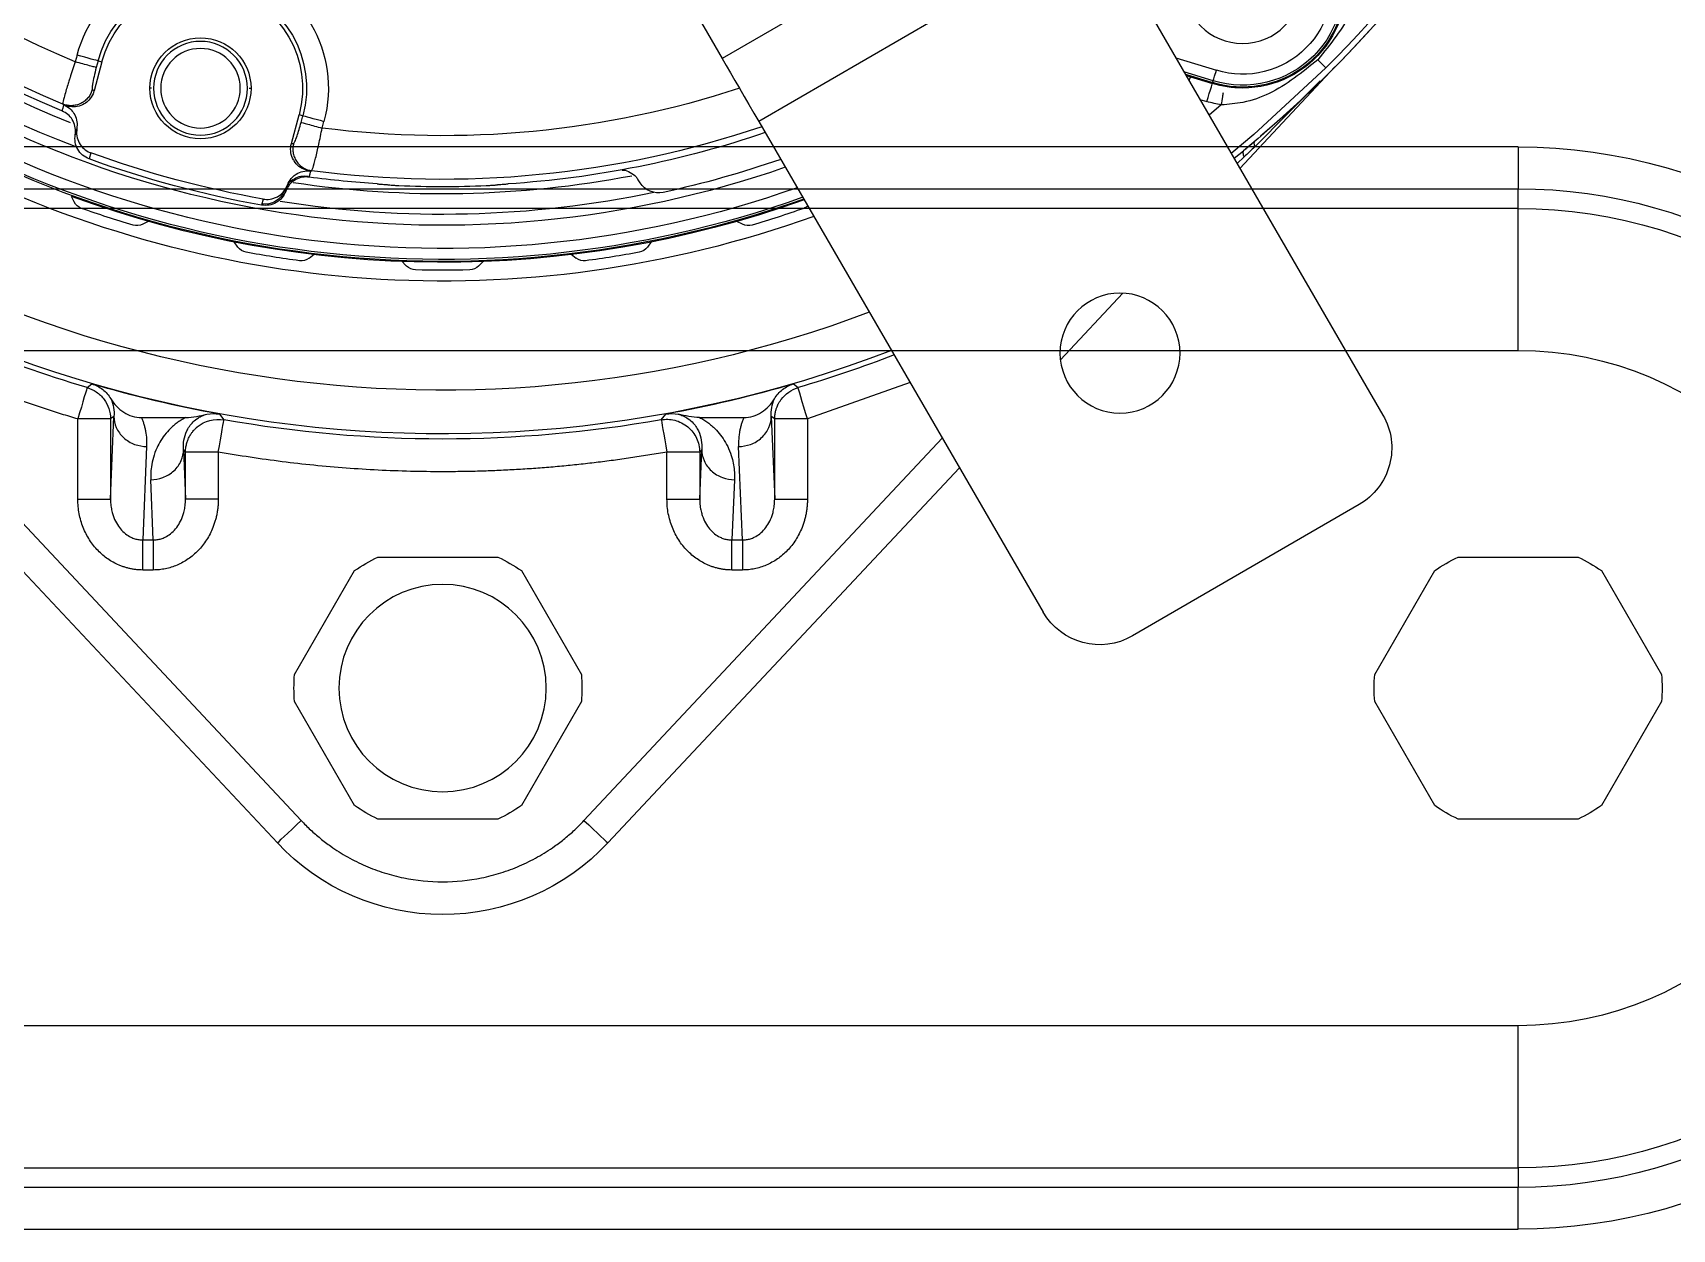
# Model space of a CAD drawing. Header units: millimetres. Extents: x 4754612 to 5801174, y 2368242 to 2777223.
# Drawn here: x 5508339.7 to 5508414.8, y 2425243.1 to 2425297.9 of the extents above; entities that cross this region are included whole.
import ezdxf

# ---------------------------------------------------------------- set-up
doc = ezdxf.new("R2010")
doc.units = ezdxf.units.MM
doc.header["$LTSCALE"] = 1000
for name, color, linetype in [('253', 253, 'Continuous'), ('DOOR', 4, 'Continuous'), ('HAT', 252, 'Continuous')]:
    doc.layers.add(name, color=color, linetype=linetype)

# ---------------------------------------------------------------- blocks, each defined once
blk = doc.blocks.new('방화셔터 기본')
at = {"layer": '253', "linetype": 'Continuous', "lineweight": 25}
for p, q in [((5542356.499, 8102065.874), (5542340.774, 8102038.749)), ((5542325.202, 8102047.777), (5542340.774, 8102038.749)), ((5542323.529, 8102044.89), (5542310.495, 8102022.409)), ((5542323.529, 8102044.89), (5542339.101, 8102035.863)), ((5542317.049, 8102033.714), (5542312.694, 8102038.361)), ((5542319.984, 8102038.776), (5542318.127, 8102038.208)), ((5542369.382, 8102038.643), (5542369.206, 8102038.596)), ((5542369.206, 8102038.596), (5542369.56, 8102037.273)), ((5542369.382, 8102038.643), (5542369.464, 8102038.337)), ((5542370.344, 8102038.901), (5542370.426, 8102038.594)), ((5542313.377, 8102037.731), (5542316.368, 8102034.707)), ((5542318.273, 8102037.73), (5542319.615, 8102038.141)), ((5542318.299, 8102037.643), (5542318.273, 8102037.73)), ((5542319.548, 8102038.025), (5542318.299, 8102037.643)), ((5542318.299, 8102037.643), (5542318.312, 8102037.603)), ((5542319.518, 8102037.972), (5542318.312, 8102037.603)), ((5542394.004, 8102037.848), (5542361.163, 8102002.802)), ((5542318.884, 8102036.878), (5542318.563, 8102036.78)), ((5542362.449, 8102037.385), (5542362.37, 8102037.385)), ((5542366.924, 8102037.385), (5542367.002, 8102037.385)), ((5542317.902, 8102036.621), (5542318.463, 8102036.153)), ((5542359.991, 8102036.127), (5542360.167, 8102036.174)), ((5542360.073, 8102035.82), (5542359.991, 8102036.127)), ((5542360.521, 8102034.851), (5542360.167, 8102036.174)), ((5542370.989, 8102036.663), (5542370.907, 8102036.61)), ((5542339.101, 8102035.863), (5542326.068, 8102013.381)), ((5542359.11, 8102035.562), (5542359.028, 8102035.869)), ((5542370.429, 8102035.255), (5542370.414, 8102035.345)), ((5542317.317, 8102034.176), (5542316.886, 8102034.523)), ((5542316.86, 8102034.241), (5542317.182, 8102033.944)), ((5542369.71, 8102034.425), (5542369.785, 8102034.145)), ((5542344.533, 8102033.048), (5542344.627, 8102033.193)), ((5542351.089, 8102032.965), (5542351.089, 8102032.947)), ((5542356.089, 8102032.965), (5542356.09, 8102032.947)), ((5542359.686, 8102033.603), (5542359.589, 8102033.608)), ((5542360.778, 8102032.669), (5542360.703, 8102032.949)), ((5542360.746, 8102032.754), (5542360.778, 8102032.669)), ((5542361.816, 8102032.309), (5542361.891, 8102032.03)), ((5542370.474, 8102032.176), (5542370.605, 8102032.433)), ((5542339.844, 8102031.156), (5542340.102, 8102031.287)), ((5542367.077, 8102031.287), (5542367.334, 8102031.156)), ((5542344.037, 8102030.342), (5542344.207, 8102030.109)), ((5542362.972, 8102030.109), (5542363.142, 8102030.342)), ((5542347.467, 8102029.592), (5542347.7, 8102029.762)), ((5542351.735, 8102029.444), (5542351.939, 8102029.24)), ((5542355.24, 8102029.24), (5542355.488, 8102029.488)), ((5542359.478, 8102029.762), (5542359.712, 8102029.592)), ((5542325.277, 8102024.934), (5542322.408, 8102027.995)), ((5542360.068, 8102003.828), (5542381.757, 8102026.972)), ((5542332.164, 8102023.897), (5542336.871, 8102022.232)), ((5542337.511, 8102023.835), (5542337.296, 8102023.67)), ((5542369.883, 8102023.67), (5542369.668, 8102023.835)), ((5542343.569, 8102022.192), (5542343.357, 8102022.453)), ((5542363.822, 8102022.453), (5542363.61, 8102022.192)), ((5542336.871, 8102022.232), (5542338.371, 8102022.232)), ((5542336.871, 8102022.232), (5542336.871, 8102018.551)), ((5542338.371, 8102022.232), (5542338.525, 8102022.347)), ((5542338.525, 8102022.347), (5542338.371, 8102018.551)), ((5542338.371, 8102018.551), (5542338.371, 8102022.232)), ((5542341.819, 8102022.299), (5542339.788, 8102022.299)), ((5542367.391, 8102022.299), (5542365.36, 8102022.299)), ((5542368.653, 8102022.347), (5542368.808, 8102022.232)), ((5542368.808, 8102018.551), (5542368.653, 8102022.347)), ((5542368.808, 8102022.232), (5542368.808, 8102018.551)), ((5542370.308, 8102018.551), (5542370.308, 8102022.232)), ((5542330.689, 8102021.352), (5542347.111, 8102003.828)), ((5542339.851, 8102016.689), (5542340.025, 8102020.968)), ((5542367.154, 8102020.968), (5542367.328, 8102016.689)), ((5542341.715, 8102020.826), (5542341.808, 8102020.716)), ((5542341.808, 8102018.551), (5542341.715, 8102020.826)), ((5542341.808, 8102020.716), (5542341.808, 8102018.551)), ((5542341.808, 8102020.716), (5542343.308, 8102020.716)), ((5542343.308, 8102018.551), (5542343.308, 8102020.716)), ((5542363.871, 8102020.716), (5542365.371, 8102020.716)), ((5542363.871, 8102020.716), (5542363.871, 8102018.551)), ((5542365.371, 8102020.716), (5542365.463, 8102020.826)), ((5542365.463, 8102020.826), (5542365.371, 8102018.551)), ((5542365.371, 8102018.551), (5542365.371, 8102020.716)), ((5542346.016, 8102002.802), (5542329.903, 8102019.997)), ((5542340.216, 8102019.448), (5542340.328, 8102016.689)), ((5542366.851, 8102016.689), (5542366.963, 8102019.448)), ((5542311.586, 8102018.309), (5542321.968, 8102012.291)), ((5542340.328, 8102016.689), (5542339.851, 8102016.689)), ((5542367.328, 8102016.689), (5542366.851, 8102016.689)), ((5542339.851, 8102015.31), (5542340.328, 8102015.31)), ((5542366.851, 8102015.31), (5542367.328, 8102015.31))]:
    blk.add_line(p, q, dxfattribs=at)
at = {"layer": '253', "linetype": 'Continuous'}
for p, q in [((5542304.302, 8102034.697), (5542304.302, 8102032.782)), ((5542304.302, 8102034.697), (5542403.302, 8102034.697)), ((5542304.302, 8102031.883), (5542304.302, 8102032.782)), ((5542403.302, 8102032.782), (5542304.302, 8102032.782)), ((5542304.302, 8102025.372), (5542304.302, 8102031.883)), ((5542304.302, 8102031.883), (5542403.302, 8102031.883)), ((5542403.302, 8102025.372), (5542304.302, 8102025.372)), ((5542307.051, 8102015.899), (5542301.552, 8102015.899)), ((5542356.551, 8102015.899), (5542351.052, 8102015.899)), ((5542300.48, 8102015.28), (5542297.731, 8102010.518)), ((5542310.873, 8102010.518), (5542308.123, 8102015.28)), ((5542349.98, 8102015.28), (5542347.231, 8102010.518)), ((5542360.373, 8102010.518), (5542357.623, 8102015.28)), ((5542297.731, 8102009.28), (5542300.48, 8102004.518)), ((5542308.123, 8102004.518), (5542310.873, 8102009.28)), ((5542347.231, 8102009.28), (5542349.98, 8102004.518)), ((5542357.623, 8102004.518), (5542360.373, 8102009.28)), ((5542301.552, 8102003.899), (5542307.051, 8102003.899)), ((5542351.052, 8102003.899), (5542356.551, 8102003.899)), ((5542304.302, 8101987.915), (5542304.302, 8101994.426)), ((5542304.302, 8101994.426), (5542403.302, 8101994.426)), ((5542403.302, 8101987.915), (5542304.302, 8101987.915)), ((5542304.302, 8101987.915), (5542304.302, 8101987.016)), ((5542304.302, 8101987.016), (5542403.302, 8101987.016)), ((5542304.302, 8101985.101), (5542304.302, 8101987.016)), ((5542403.302, 8101985.101), (5542304.302, 8101985.101))]:
    blk.add_line(p, q, dxfattribs=at)
at = {"layer": '253', "linetype": 'Continuous', "lineweight": 25, "flags": 128}
for points in [[(5542313.108, 8102038.317), (5542313.114, 8102038.323), (5542313.132, 8102038.342), (5542313.163, 8102038.372), (5542313.205, 8102038.415), (5542313.259, 8102038.469), (5542313.324, 8102038.534), (5542313.4, 8102038.609), (5542313.485, 8102038.694)], [(5542313.108, 8102038.317), (5542316.409, 8102035.266), (5542317.447, 8102034.4)], [(5542318.273, 8102037.73), (5542318.27, 8102037.74), (5542318.261, 8102037.768), (5542318.247, 8102037.813), (5542318.229, 8102037.872), (5542318.207, 8102037.945), (5542318.182, 8102038.027), (5542318.155, 8102038.116), (5542318.127, 8102038.208)], [(5542340.774, 8102038.749), (5542340.59, 8102038.432), (5542340.396, 8102038.097), (5542340.194, 8102037.748), (5542339.984, 8102037.386), (5542339.769, 8102037.014), (5542339.548, 8102036.635), (5542339.325, 8102036.25), (5542339.101, 8102035.863)], [(5542369.382, 8102038.643), (5542369.414, 8102038.652), (5542369.478, 8102038.669), (5542369.572, 8102038.694), (5542369.692, 8102038.726), (5542369.834, 8102038.764), (5542369.994, 8102038.807), (5542370.166, 8102038.853), (5542370.344, 8102038.901)], [(5542318.563, 8102036.78), (5542318.506, 8102036.967), (5542318.451, 8102037.146), (5542318.401, 8102037.312), (5542318.356, 8102037.457), (5542318.32, 8102037.575), (5542318.312, 8102037.603)], [(5542319.328, 8102037.914), (5542319.336, 8102037.886), (5542319.373, 8102037.767), (5542319.382, 8102037.738)], [(5542369.645, 8102037.329), (5542369.597, 8102037.297), (5542369.56, 8102037.273)], [(5542359.991, 8102036.127), (5542359.958, 8102036.118), (5542359.895, 8102036.101), (5542359.801, 8102036.076), (5542359.681, 8102036.044), (5542359.538, 8102036.006), (5542359.378, 8102035.963), (5542359.206, 8102035.917), (5542359.028, 8102035.869)], [(5542370.959, 8102036.631), (5542370.999, 8102036.481), (5542371.034, 8102036.35)], [(5542370.354, 8102035.535), (5542370.394, 8102035.385), (5542370.429, 8102035.255)], [(5542360.521, 8102034.851), (5542360.465, 8102034.854), (5542360.42, 8102034.857)], [(5542359.706, 8102033.315), (5542359.666, 8102033.465), (5542359.632, 8102033.596)], [(5542336.871, 8102022.232), (5542336.953, 8102022.509), (5542337.032, 8102022.776), (5542337.105, 8102023.023), (5542337.169, 8102023.24), (5542337.222, 8102023.419), (5542337.262, 8102023.553), (5542337.287, 8102023.638), (5542337.296, 8102023.67)], [(5542369.883, 8102023.67), (5542369.892, 8102023.638), (5542369.917, 8102023.553), (5542369.957, 8102023.419), (5542370.01, 8102023.24), (5542370.074, 8102023.023), (5542370.147, 8102022.776), (5542370.226, 8102022.509), (5542370.308, 8102022.232)], [(5542343.569, 8102022.192), (5542343.563, 8102022.16), (5542343.548, 8102022.073), (5542343.524, 8102021.935), (5542343.491, 8102021.751), (5542343.452, 8102021.528), (5542343.407, 8102021.275), (5542343.358, 8102021.001), (5542343.308, 8102020.716)], [(5542363.871, 8102020.716), (5542363.821, 8102021.001), (5542363.772, 8102021.275), (5542363.727, 8102021.528), (5542363.688, 8102021.751), (5542363.655, 8102021.935), (5542363.631, 8102022.073), (5542363.615, 8102022.16), (5542363.61, 8102022.192)], [(5542368.808, 8102022.232), (5542368.841, 8102022.232), (5542368.93, 8102022.232), (5542369.07, 8102022.232), (5542369.256, 8102022.232), (5542369.483, 8102022.232), (5542369.74, 8102022.232), (5542370.018, 8102022.232), (5542370.308, 8102022.232)], [(5542347.111, 8102003.828), (5542346.895, 8102003.626), (5542346.688, 8102003.432), (5542346.498, 8102003.254), (5542346.331, 8102003.098), (5542346.195, 8102002.97), (5542346.095, 8102002.876), (5542346.035, 8102002.82), (5542346.016, 8102002.802)], [(5542361.163, 8102002.802), (5542361.144, 8102002.82), (5542361.084, 8102002.876), (5542360.984, 8102002.97), (5542360.848, 8102003.098), (5542360.681, 8102003.254), (5542360.491, 8102003.432), (5542360.284, 8102003.626), (5542360.068, 8102003.828)]]:
    blk.add_lwpolyline(points, dxfattribs=at)
at = {"layer": '253', "linetype": 'Continuous', "lineweight": 25}
for centre, radius in [((5542316.926, 8102042.136), 2.7), ((5542364.686, 8102037.385), 2.15), ((5542364.686, 8102037.385), 1.825), ((5542322.545, 8102025.249), 2.75), ((5542353.589, 8102009.899), 4.75)]:
    blk.add_circle(centre, radius, dxfattribs=at)
for centre, radius, start, end in [((5542353.589, 8102078.799), 45.588, 292.43749, 7.56251), ((5542353.589, 8102078.799), 45.894, 292.34091, 7.65909), ((5542353.589, 8102078.799), 43.588, 292.72311, 7.27689), ((5542353.589, 8102078.799), 57.512, 175.59453, 230.3425), ((5542353.589, 8102078.799), 57.512, 176.61825, 229.32094), ((5542353.589, 8102078.799), 47.693, 250.77519, 360), ((5542353.589, 8102078.799), 47.193, 290.80248, 360), ((5542353.589, 8102078.799), 46.255, 291.63204, 360), ((5542353.589, 8102078.799), 57.25, 180.35652, 225.00037), ((5542316.926, 8102042.136), 4.74, 163, 270), ((5542316.926, 8102042.136), 4.607, 163, 287), ((5542316.926, 8102042.136), 4.107, 163, 287), ((5542364.686, 8102037.385), 5.858, 15, 195), ((5542316.926, 8102042.136), 4.698, 180, 287), ((5542364.686, 8102037.385), 4.861, 15, 195), ((5542364.686, 8102037.385), 4.679, 15, 195), ((5542353.589, 8102078.799), 48.757, 250.53505, 305.31412), ((5542364.686, 8102037.385), 2.316, 0, 180), ((5542353.589, 8102078.799), 57.25, 248.94259, 314.99963), ((5542353.589, 8102078.799), 49.348, 250.40624, 305.31412), ((5542353.589, 8102078.799), 49.257, 250.42585, 305.31412), ((5542316.926, 8102042.136), 4.74, 270, 287), ((5542316.926, 8102042.136), 5.6, 280.03647, 287), ((5542353.589, 8102078.799), 43.588, 251.81399, 277.27689), ((5542364.686, 8102037.385), 2.316, 180, 0), ((5542353.589, 8102078.799), 55.25, 249.2729, 310.23537), ((5542353.589, 8102078.799), 45.606, 292.31719, 292.38667), ((5542353.589, 8102078.799), 45.894, 251.20719, 266.25199), ((5542353.589, 8102078.799), 45.588, 251.28413, 277.56251), ((5542353.589, 8102078.799), 50.25, 250.21548, 297.72976), ((5542353.589, 8102078.799), 47.282, 250.87097, 257.65137), ((5542353.589, 8102078.799), 47.212, 280.03442, 289.96558), ((5542353.589, 8102078.799), 47.5, 280.06525, 289.93475), ((5542343.692, 8102033.588), 1, 257.65137, 327.28704), ((5542353.589, 8102078.799), 46.255, 259.2029, 278.5141), ((5542353.589, 8102078.799), 45.894, 273.74801, 277.65909), ((5542353.589, 8102078.799), 45.606, 277.61333, 277.68281), ((5542353.589, 8102078.799), 49.39, 250.39723, 290.15195), ((5542353.589, 8102078.799), 47.193, 258.15619, 279.08404), ((5542353.589, 8102078.799), 45.929, 267.50439, 272.49561), ((5542361.716, 8102033.015), 0.935, 199.47673, 280.06523), ((5542337.24, 8102032.448), 0.6, 230.06788, 250.5705), ((5542353.589, 8102078.799), 49.75, 250.5705, 253.4295), ((5542353.589, 8102078.799), 49.75, 286.5705, 289.4295), ((5542369.939, 8102032.448), 0.6, 289.4295, 333), ((5542339.572, 8102031.69), 0.6, 253.4295, 297), ((5542367.607, 8102031.69), 0.6, 243, 286.5705), ((5542344.692, 8102030.461), 0.6, 216, 259.5705), ((5542362.487, 8102030.461), 0.6, 280.4295, 324), ((5542353.589, 8102078.799), 49.75, 259.5705, 262.4295), ((5542347.114, 8102030.078), 0.6, 262.4295, 306), ((5542352.363, 8102029.664), 0.6, 225, 268.5705), ((5542354.816, 8102029.664), 0.6, 271.4295, 315), ((5542360.065, 8102030.078), 0.6, 234, 277.5705), ((5542353.589, 8102078.799), 49.75, 277.5705, 280.4295), ((5542353.589, 8102078.799), 49.75, 268.5705, 271.4295), ((5542353.589, 8102078.799), 57.487, 286.46491, 298.52346), ((5542353.589, 8102078.799), 57.487, 248.90504, 253.53509), ((5542336.87, 8102022.231), 1.5, 36.76686, 73.52078), ((5542353.589, 8102078.799), 57.268, 253.6943, 259.70751), ((5542353.589, 8102078.799), 57.268, 280.29249, 286.3057), ((5542370.308, 8102022.231), 1.5, 143.23161, 179.98608), ((5542313.091, 8102020.904), 3, 149.89788, 239.89788), ((5542353.589, 8102078.799), 57.487, 259.96183, 280.03817), ((5542363.87, 8102020.715), 1.5, 50.01651, 100.01424), ((5542323.472, 8102014.886), 3, 239.89788, 329.89788), ((5542353.589, 8102009.899), 10.379, 223.13968, 270), ((5542353.589, 8102009.899), 10.379, 270, 316.86032)]:
    blk.add_arc(centre, radius, start, end, dxfattribs=at)
at = {"layer": '253', "linetype": 'Continuous'}
for centre, radius, start, end in [((5542304.302, 8102009.899), 24.798, 90, 152.81267), ((5542304.302, 8102009.899), 22.883, 90, 152.81267), ((5542304.302, 8102009.899), 21.984, 90, 157.8066), ((5542304.302, 8102009.899), 15.473, 90, 270), ((5542304.302, 8102009.899), 6.6, 114.61998, 125.38002), ((5542304.302, 8102009.899), 6.6, 54.61998, 65.38002), ((5542353.802, 8102009.899), 6.6, 114.61998, 125.38002), ((5542353.802, 8102009.899), 6.6, 54.61998, 65.38002), ((5542304.302, 8102009.899), 6.6, 174.61998, 185.38002), ((5542304.302, 8102009.899), 6.6, 354.61998, 5.38002), ((5542353.802, 8102009.899), 6.6, 174.61998, 185.38002), ((5542353.802, 8102009.899), 6.6, 354.61998, 5.38002), ((5542304.302, 8102009.899), 6.6, 234.61998, 245.38002), ((5542304.302, 8102009.899), 6.6, 294.61998, 305.38002), ((5542353.802, 8102009.899), 6.6, 234.61998, 245.38002), ((5542353.802, 8102009.899), 6.6, 294.61998, 305.38002), ((5542304.302, 8102009.899), 21.984, 202.1934, 270), ((5542304.302, 8102009.899), 22.883, 207.18733, 270), ((5542304.302, 8102009.899), 24.798, 207.18733, 270)]:
    blk.add_arc(centre, radius, start, end, dxfattribs=at)
at = {"layer": '253', "linetype": 'Continuous', "lineweight": 25}
for points, knots in [([(5542311.412, 8102043.112), (5542311.438, 8102042.78), (5542311.498, 8102042.021), (5542312.054, 8102040.45), (5542312.905, 8102039.405), (5542313.485, 8102038.694)], [0, 0, 0, 0, 0.198136, 0.454052, 1, 1, 1, 1]), ([(5542313.485, 8102038.694), (5542314.193, 8102038.117), (5542315.236, 8102037.267), (5542316.806, 8102036.709), (5542317.568, 8102036.648), (5542317.902, 8102036.621)], [0, 0, 0, 0, 0.5439884, 0.8003224, 1, 1, 1, 1]), ([(5542369.464, 8102038.337), (5542369.487, 8102038.343), (5542369.534, 8102038.355), (5542369.76, 8102038.416), (5542370.068, 8102038.498), (5542370.307, 8102038.562), (5542370.426, 8102038.594)], [0, 0, 0, 0, 0.249994, 0.499992, 0.750002, 1, 1, 1, 1]), ([(5542369.464, 8102038.337), (5542369.5, 8102038.195), (5542369.573, 8102037.91), (5542369.637, 8102037.583), (5542369.662, 8102037.38), (5542369.651, 8102037.346), (5542369.645, 8102037.329)], [0, 0, 0, 0, 0.279195, 0.560798, 0.781783, 1, 1, 1, 1]), ([(5542370.426, 8102038.594), (5542370.509, 8102038.348), (5542370.597, 8102038.086), (5542370.682, 8102037.821), (5542370.717, 8102037.709), (5542370.78, 8102037.506), (5542370.865, 8102037.224), (5542370.934, 8102036.976), (5542370.991, 8102036.74), (5542370.99, 8102036.693), (5542370.989, 8102036.663)], [0, 0, 0, 0, 0.249394, 0.264867, 0.290957, 0.374951, 0.500376, 0.65335, 0.770707, 1, 1, 1, 1]), ([(5542317.902, 8102036.621), (5542317.879, 8102036.753), (5542317.841, 8102036.963), (5542317.812, 8102037.128), (5542317.801, 8102037.189)], [0, 0, 0, 0, 0.6259264, 1, 1, 1, 1]), ([(5542369.56, 8102037.273), (5542369.574, 8102037.228), (5542369.624, 8102037.071), (5542369.771, 8102036.852), (5542370.025, 8102036.649), (5542370.327, 8102036.535), (5542370.642, 8102036.523), (5542370.828, 8102036.584), (5542370.907, 8102036.61)], [0, 0, 0, 0, 0.084756, 0.291105, 0.455321, 0.65398, 0.852615, 1, 1, 1, 1]), ([(5542369.645, 8102037.329), (5542369.666, 8102037.267), (5542369.708, 8102037.139), (5542369.822, 8102036.963), (5542369.975, 8102036.806), (5542370.164, 8102036.685), (5542370.375, 8102036.608), (5542370.592, 8102036.581), (5542370.8, 8102036.597), (5542370.928, 8102036.641), (5542370.989, 8102036.663)], [0, 0, 0, 0, 0.1150713, 0.2382478, 0.3674939, 0.4999993, 0.6325058, 0.7617509, 0.8849295, 1, 1, 1, 1]), ([(5542370.959, 8102036.631), (5542370.934, 8102036.62), (5542370.806, 8102036.563), (5542370.616, 8102036.419), (5542370.43, 8102036.158), (5542370.328, 8102035.856), (5542370.346, 8102035.64), (5542370.354, 8102035.535)], [0, 0, 0, 0, 0.060974, 0.310393, 0.519192, 0.76867, 1, 1, 1, 1]), ([(5542370.414, 8102035.345), (5542370.415, 8102035.448), (5542370.418, 8102035.66), (5542370.549, 8102035.952), (5542370.75, 8102036.205), (5542370.939, 8102036.302), (5542371.034, 8102036.35)], [0, 0, 0, 0, 0.2449678, 0.4994835, 0.7476836, 1, 1, 1, 1]), ([(5542360.073, 8102035.82), (5542360.049, 8102035.814), (5542360.003, 8102035.801), (5542359.777, 8102035.741), (5542359.469, 8102035.658), (5542359.23, 8102035.594), (5542359.11, 8102035.562)], [0, 0, 0, 0, 0.249995, 0.499992, 0.750002, 1, 1, 1, 1]), ([(5542359.589, 8102033.608), (5542359.572, 8102033.638), (5542359.536, 8102033.7), (5542359.415, 8102034.15), (5542359.265, 8102034.798), (5542359.162, 8102035.308), (5542359.11, 8102035.562)], [0, 0, 0, 0, 0.242573, 0.49958, 0.749928, 1, 1, 1, 1]), ([(5542360.42, 8102034.857), (5542360.402, 8102034.876), (5542360.365, 8102034.914), (5542360.267, 8102035.171), (5542360.165, 8102035.487), (5542360.103, 8102035.71), (5542360.073, 8102035.82)], [0, 0, 0, 0, 0.2775383, 0.5583413, 0.7805379, 1, 1, 1, 1]), ([(5542370.354, 8102035.535), (5542370.362, 8102035.423), (5542370.379, 8102035.197), (5542370.26, 8102034.873), (5542370.049, 8102034.606), (5542369.842, 8102034.475), (5542369.724, 8102034.43), (5542369.71, 8102034.425)], [0, 0, 0, 0, 0.2420689, 0.4841357, 0.7261854, 0.9681977, 1, 1, 1, 1]), ([(5542369.785, 8102034.145), (5542369.891, 8102034.197), (5542370.103, 8102034.3), (5542370.327, 8102034.579), (5542370.453, 8102034.91), (5542370.437, 8102035.141), (5542370.429, 8102035.255)], [0, 0, 0, 0, 0.252455, 0.505192, 0.754066, 1, 1, 1, 1]), ([(5542316.886, 8102034.523), (5542316.906, 8102034.503), (5542316.914, 8102034.469), (5542316.905, 8102034.373), (5542316.888, 8102034.312), (5542316.86, 8102034.241)], [0, 0, 0, 0, 0.5, 0.5, 1, 1, 1, 1]), ([(5542360.42, 8102034.857), (5542360.433, 8102034.793), (5542360.46, 8102034.661), (5542360.449, 8102034.451), (5542360.395, 8102034.239), (5542360.292, 8102034.04), (5542360.148, 8102033.868), (5542359.974, 8102033.736), (5542359.785, 8102033.646), (5542359.653, 8102033.62), (5542359.589, 8102033.608)], [0, 0, 0, 0, 0.115072, 0.2382482, 0.3674911, 0.4999962, 0.6325027, 0.761749, 0.8849275, 1, 1, 1, 1]), ([(5542359.686, 8102033.603), (5542359.751, 8102033.615), (5542359.925, 8102033.649), (5542360.185, 8102033.794), (5542360.353, 8102033.979), (5542360.478, 8102034.188), (5542360.56, 8102034.423), (5542360.561, 8102034.682), (5542360.528, 8102034.821), (5542360.521, 8102034.851)], [0, 0, 0, 0, 0.115703, 0.314821, 0.513965, 0.549713, 0.747428, 0.945152, 1, 1, 1, 1]), ([(5542345.367, 8102033.639), (5542345.347, 8102033.64), (5542345.214, 8102033.644), (5542344.98, 8102033.54), (5542344.755, 8102033.373), (5542344.658, 8102033.238), (5542344.627, 8102033.193)], [0, 0, 0, 0, 0.0689692, 0.4441077, 0.8192488, 1, 1, 1, 1]), ([(5542345.367, 8102033.639), (5542345.347, 8102033.64), (5542345.214, 8102033.644), (5542344.98, 8102033.54), (5542344.755, 8102033.373), (5542344.658, 8102033.238), (5542344.627, 8102033.193)], [0, 0, 0, 0, 0.0689692, 0.4441077, 0.8192488, 1, 1, 1, 1]), ([(5542351.089, 8102032.965), (5542351.084, 8102032.966), (5542351.073, 8102032.969), (5542350.987, 8102032.976), (5542350.86, 8102032.985), (5542350.719, 8102032.995), (5542350.626, 8102033.001), (5542350.589, 8102033.004)], [0, 0, 0, 0, 0.214385, 0.428715, 0.643298, 0.85824, 1, 1, 1, 1]), ([(5542351.089, 8102032.947), (5542351.095, 8102032.946), (5542351.104, 8102032.944), (5542351.162, 8102032.939), (5542351.246, 8102032.933), (5542351.39, 8102032.924), (5542351.523, 8102032.917), (5542351.59, 8102032.914)], [0, 0, 0, 0, 0.222259, 0.351091, 0.491405, 0.745695, 1, 1, 1, 1]), ([(5542355.589, 8102032.914), (5542355.654, 8102032.917), (5542355.784, 8102032.923), (5542355.95, 8102032.934), (5542356.043, 8102032.941), (5542356.083, 8102032.945), (5542356.087, 8102032.947), (5542356.089, 8102032.947)], [0, 0, 0, 0, 0.248276, 0.496627, 0.743766, 0.870896, 1, 1, 1, 1]), ([(5542356.589, 8102033.004), (5542356.533, 8102033), (5542356.42, 8102032.992), (5542356.27, 8102032.982), (5542356.157, 8102032.973), (5542356.098, 8102032.968), (5542356.092, 8102032.966), (5542356.089, 8102032.965)], [0, 0, 0, 0, 0.2152869, 0.4305774, 0.6457202, 0.8605503, 1, 1, 1, 1]), ([(5542360.703, 8102032.949), (5542360.691, 8102032.978), (5542360.638, 8102033.11), (5542360.509, 8102033.291), (5542360.274, 8102033.48), (5542359.993, 8102033.597), (5542359.757, 8102033.611), (5542359.639, 8102033.596), (5542359.632, 8102033.596)], [0, 0, 0, 0, 0.06809, 0.317553, 0.484863, 0.734266, 0.98367, 1, 1, 1, 1]), ([(5542359.706, 8102033.315), (5542359.811, 8102033.32), (5542360.021, 8102033.33), (5542360.321, 8102033.215), (5542360.585, 8102033.029), (5542360.693, 8102032.846), (5542360.746, 8102032.754)], [0, 0, 0, 0, 0.247728, 0.496823, 0.750317, 1, 1, 1, 1]), ([(5542360.707, 8102032.932), (5542360.686, 8102032.969), (5542360.608, 8102033.1), (5542360.389, 8102033.251), (5542360.085, 8102033.378), (5542359.867, 8102033.366), (5542359.758, 8102033.361)], [0, 0, 0, 0, 0.115637, 0.412259, 0.704688, 1, 1, 1, 1]), ([(5542360.707, 8102032.932), (5542360.686, 8102032.969), (5542360.608, 8102033.1), (5542360.389, 8102033.251), (5542360.085, 8102033.378), (5542359.867, 8102033.366), (5542359.758, 8102033.361)], [0, 0, 0, 0, 0.115637, 0.412259, 0.704688, 1, 1, 1, 1]), ([(5542361.816, 8102032.309), (5542361.765, 8102032.303), (5542361.603, 8102032.282), (5542361.376, 8102032.318), (5542361.114, 8102032.431), (5542360.885, 8102032.611), (5542360.754, 8102032.817), (5542360.708, 8102032.935), (5542360.703, 8102032.949)], [0, 0, 0, 0, 0.1100985, 0.3518845, 0.4838456, 0.7256888, 0.9675316, 1, 1, 1, 1]), ([(5542360.778, 8102032.669), (5542360.829, 8102032.565), (5542360.931, 8102032.355), (5542361.208, 8102032.132), (5542361.541, 8102032.004), (5542361.775, 8102032.022), (5542361.891, 8102032.03)], [0, 0, 0, 0, 0.248545, 0.499143, 0.750207, 1, 1, 1, 1]), ([(5542370.308, 8102022.232), (5542370.556, 8102022.306), (5542371.051, 8102022.454), (5542371.791, 8102022.689), (5542372.527, 8102022.933), (5542373.26, 8102023.187), (5542373.99, 8102023.451), (5542374.716, 8102023.724), (5542375.438, 8102024.007), (5542376.397, 8102024.396), (5542377.586, 8102024.907), (5542378.995, 8102025.557), (5542380.387, 8102026.242), (5542381.3, 8102026.729), (5542381.757, 8102026.972)], [0, 0, 0, 0, 0.062534, 0.125036, 0.187519, 0.249992, 0.312466, 0.374952, 0.437462, 0.500005, 0.625039, 0.749992, 0.87495, 1, 1, 1, 1]), ([(5542338.382, 8102023.156), (5542338.285, 8102023.32), (5542338.16, 8102023.462), (5542337.862, 8102023.695), (5542337.693, 8102023.781), (5542337.511, 8102023.835)], [0, 0, 0, 0, 0.5, 0.5, 1, 1, 1, 1]), ([(5542369.668, 8102023.835), (5542369.486, 8102023.781), (5542369.317, 8102023.695), (5542369.019, 8102023.463), (5542368.893, 8102023.32), (5542368.797, 8102023.156)], [0, 0, 0, 0, 0.5, 0.5, 1, 1, 1, 1]), ([(5542369.883, 8102023.67), (5542369.739, 8102023.627), (5542369.595, 8102023.561), (5542369.328, 8102023.378), (5542369.206, 8102023.262), (5542369.106, 8102023.129)], [0, 0, 0, 0, 0.5, 0.5, 1, 1, 1, 1]), ([(5542338.371, 8102022.232), (5542338.37, 8102022.271), (5542338.368, 8102022.345), (5542338.356, 8102022.451), (5542338.339, 8102022.543), (5542338.32, 8102022.622), (5542338.292, 8102022.716), (5542338.255, 8102022.814), (5542338.202, 8102022.926), (5542338.144, 8102023.028), (5542338.096, 8102023.095), (5542338.072, 8102023.129)], [0, 0, 0, 0, 0.122631, 0.232631, 0.329998, 0.414731, 0.486827, 0.635262, 0.74166, 0.871126, 1, 1, 1, 1]), ([(5542339.788, 8102022.299), (5542339.643, 8102022.299), (5542339.502, 8102022.321), (5542339.227, 8102022.404), (5542339.095, 8102022.465), (5542338.853, 8102022.617), (5542338.74, 8102022.71), (5542338.543, 8102022.916), (5542338.455, 8102023.032), (5542338.382, 8102023.156)], [0, 0, 0, 0, 0.25, 0.25, 0.5, 0.5, 0.75, 0.75, 1, 1, 1, 1]), ([(5542338.525, 8102022.347), (5542338.536, 8102022.483), (5542338.531, 8102022.618), (5542338.485, 8102022.888), (5542338.445, 8102023.023), (5542338.382, 8102023.156)], [0, 0, 0, 0, 0.5, 0.5, 1, 1, 1, 1]), ([(5542342.789, 8102022.446), (5542342.706, 8102022.427), (5542342.634, 8102022.403), (5542342.507, 8102022.349), (5542342.451, 8102022.319), (5542342.301, 8102022.227), (5542342.222, 8102022.162), (5542342.019, 8102021.961), (5542341.93, 8102021.821), (5542341.798, 8102021.54), (5542341.757, 8102021.398), (5542341.71, 8102021.112), (5542341.704, 8102020.969), (5542341.715, 8102020.826)], [0, 0, 0, 0, 0.0625, 0.0625, 0.125, 0.125, 0.25, 0.25, 0.5, 0.5, 0.75, 0.75, 1, 1, 1, 1]), ([(5542341.819, 8102022.299), (5542341.984, 8102022.299), (5542342.147, 8102022.318), (5542342.469, 8102022.374), (5542342.628, 8102022.414), (5542342.789, 8102022.446)], [0, 0, 0, 0, 0.5, 0.5, 1, 1, 1, 1]), ([(5542365.36, 8102022.299), (5542365.195, 8102022.299), (5542365.032, 8102022.318), (5542364.71, 8102022.374), (5542364.551, 8102022.414), (5542364.39, 8102022.446)], [0, 0, 0, 0, 0.5, 0.5, 1, 1, 1, 1]), ([(5542365.463, 8102020.826), (5542365.475, 8102020.969), (5542365.469, 8102021.112), (5542365.422, 8102021.398), (5542365.38, 8102021.54), (5542365.248, 8102021.821), (5542365.159, 8102021.961), (5542364.957, 8102022.162), (5542364.878, 8102022.227), (5542364.728, 8102022.319), (5542364.672, 8102022.349), (5542364.545, 8102022.403), (5542364.473, 8102022.427), (5542364.39, 8102022.446)], [0, 0, 0, 0, 0.25, 0.25, 0.5, 0.5, 0.75, 0.75, 0.875, 0.875, 0.9375, 0.9375, 1, 1, 1, 1]), ([(5542368.797, 8102023.156), (5542368.723, 8102023.031), (5542368.637, 8102022.917), (5542368.439, 8102022.71), (5542368.326, 8102022.617), (5542368.085, 8102022.465), (5542367.954, 8102022.404), (5542367.678, 8102022.321), (5542367.536, 8102022.299), (5542367.391, 8102022.299)], [0, 0, 0, 0, 0.25, 0.25, 0.5, 0.5, 0.75, 0.75, 1, 1, 1, 1]), ([(5542368.797, 8102023.156), (5542368.733, 8102023.023), (5542368.694, 8102022.888), (5542368.648, 8102022.618), (5542368.643, 8102022.483), (5542368.653, 8102022.347)], [0, 0, 0, 0, 0.5, 0.5, 1, 1, 1, 1]), ([(5542340.025, 8102020.968), (5542339.849, 8102020.97), (5542339.659, 8102021), (5542339.291, 8102021.136), (5542339.114, 8102021.241), (5542338.822, 8102021.51), (5542338.707, 8102021.673), (5542338.56, 8102022.011), (5542338.527, 8102022.185), (5542338.525, 8102022.347)], [0, 0, 0, 0, 0.25, 0.25, 0.5, 0.5, 0.75, 0.75, 1, 1, 1, 1]), ([(5542339.788, 8102022.299), (5542339.809, 8102022.246), (5542339.852, 8102022.14), (5542339.903, 8102021.98), (5542339.946, 8102021.82), (5542339.984, 8102021.634), (5542340.013, 8102021.425), (5542340.029, 8102021.195), (5542340.027, 8102021.043), (5542340.025, 8102020.968)], [0, 0, 0, 0, 0.120721, 0.241392, 0.362048, 0.482691, 0.659854, 0.832263, 1, 1, 1, 1]), ([(5542341.819, 8102022.299), (5542341.785, 8102022.282), (5542341.717, 8102022.246), (5542341.621, 8102022.19), (5542341.528, 8102022.13), (5542341.436, 8102022.066), (5542341.348, 8102021.999), (5542341.261, 8102021.928), (5542341.102, 8102021.787), (5542340.893, 8102021.563), (5542340.659, 8102021.234), (5542340.466, 8102020.863), (5542340.333, 8102020.489), (5542340.253, 8102020.128), (5542340.212, 8102019.79), (5542340.214, 8102019.562), (5542340.216, 8102019.448)], [0, 0, 0, 0, 0.022046, 0.044913, 0.068641, 0.093265, 0.118819, 0.145333, 0.17283, 0.274993, 0.387153, 0.51812, 0.657276, 0.769695, 0.883868, 1, 1, 1, 1]), ([(5542342.344, 8102021.865), (5542342.177, 8102021.724), (5542342.041, 8102021.547), (5542341.857, 8102021.152), (5542341.808, 8102020.934), (5542341.808, 8102020.716)], [0, 0, 0, 0, 0.5, 0.5, 1, 1, 1, 1]), ([(5542343.569, 8102022.192), (5542343.381, 8102022.226), (5542343.167, 8102022.225), (5542342.737, 8102022.12), (5542342.523, 8102022.015), (5542342.344, 8102021.865)], [0, 0, 0, 0, 0.5, 0.5, 1, 1, 1, 1]), ([(5542365.371, 8102020.716), (5542365.37, 8102020.756), (5542365.368, 8102020.835), (5542365.354, 8102020.947), (5542365.334, 8102021.048), (5542365.311, 8102021.138), (5542365.285, 8102021.218), (5542365.258, 8102021.288), (5542365.213, 8102021.389), (5542365.149, 8102021.505), (5542365.055, 8102021.64), (5542364.972, 8102021.737), (5542364.904, 8102021.803), (5542364.87, 8102021.834), (5542364.852, 8102021.85), (5542364.843, 8102021.857), (5542364.839, 8102021.861), (5542364.836, 8102021.863), (5542364.835, 8102021.864), (5542364.834, 8102021.865)], [0, 0, 0, 0, 0.093358, 0.179411, 0.258157, 0.329595, 0.393726, 0.450547, 0.500059, 0.647989, 0.753007, 0.877583, 0.939105, 0.969636, 0.98484, 0.992425, 0.996214, 0.998107, 1, 1, 1, 1]), ([(5542365.36, 8102022.299), (5542365.398, 8102022.279), (5542365.473, 8102022.24), (5542365.576, 8102022.178), (5542365.673, 8102022.115), (5542365.763, 8102022.051), (5542365.847, 8102021.986), (5542365.927, 8102021.92), (5542366.078, 8102021.785), (5542366.286, 8102021.563), (5542366.508, 8102021.25), (5542366.706, 8102020.878), (5542366.853, 8102020.473), (5542366.938, 8102020.066), (5542366.969, 8102019.728), (5542366.965, 8102019.531), (5542366.963, 8102019.448)], [0, 0, 0, 0, 0.025018, 0.049912, 0.074709, 0.099423, 0.124074, 0.148672, 0.173225, 0.273628, 0.387821, 0.501815, 0.657964, 0.801295, 0.915279, 1, 1, 1, 1]), ([(5542367.391, 8102022.299), (5542367.37, 8102022.247), (5542367.328, 8102022.143), (5542367.277, 8102021.985), (5542367.234, 8102021.823), (5542367.188, 8102021.6), (5542367.15, 8102021.315), (5542367.153, 8102021.084), (5542367.154, 8102020.968)], [0, 0, 0, 0, 0.1175014, 0.2370765, 0.3587921, 0.4827115, 0.7393662, 1, 1, 1, 1]), ([(5542368.653, 8102022.347), (5542368.652, 8102022.185), (5542368.619, 8102022.011), (5542368.471, 8102021.673), (5542368.357, 8102021.51), (5542368.064, 8102021.241), (5542367.888, 8102021.136), (5542367.52, 8102021), (5542367.33, 8102020.97), (5542367.154, 8102020.968)], [0, 0, 0, 0, 0.25, 0.25, 0.5, 0.5, 0.75, 0.75, 1, 1, 1, 1]), ([(5542341.715, 8102020.826), (5542341.714, 8102020.664), (5542341.681, 8102020.49), (5542341.533, 8102020.152), (5542341.419, 8102019.989), (5542341.126, 8102019.72), (5542340.949, 8102019.615), (5542340.582, 8102019.479), (5542340.392, 8102019.449), (5542340.216, 8102019.448)], [0, 0, 0, 0, 0.25, 0.25, 0.5, 0.5, 0.75, 0.75, 1, 1, 1, 1]), ([(5542343.308, 8102020.716), (5542343.569, 8102020.67), (5542344.092, 8102020.58), (5542344.879, 8102020.458), (5542345.666, 8102020.345), (5542346.454, 8102020.244), (5542347.243, 8102020.153), (5542348.033, 8102020.073), (5542348.824, 8102020.003), (5542349.616, 8102019.945), (5542350.409, 8102019.896), (5542351.203, 8102019.859), (5542351.997, 8102019.832), (5542352.793, 8102019.816), (5542353.817, 8102019.809), (5542355.067, 8102019.825), (5542356.543, 8102019.88), (5542358.015, 8102019.972), (5542359.485, 8102020.101), (5542360.951, 8102020.268), (5542362.414, 8102020.469), (5542363.385, 8102020.633), (5542363.871, 8102020.716)], [0, 0, 0, 0, 0.038537, 0.077036, 0.115504, 0.153947, 0.192373, 0.230789, 0.269202, 0.307619, 0.346046, 0.384492, 0.422962, 0.461464, 0.500005, 0.571541, 0.642967, 0.714327, 0.785665, 0.857027, 0.928457, 1, 1, 1, 1]), ([(5542366.963, 8102019.448), (5542366.787, 8102019.449), (5542366.597, 8102019.479), (5542366.229, 8102019.615), (5542366.053, 8102019.72), (5542365.76, 8102019.989), (5542365.645, 8102020.152), (5542365.498, 8102020.49), (5542365.465, 8102020.664), (5542365.463, 8102020.826)], [0, 0, 0, 0, 0.25, 0.25, 0.5, 0.5, 0.75, 0.75, 1, 1, 1, 1]), ([(5542338.371, 8102018.551), (5542338.368, 8102018.551), (5542338.333, 8102018.551), (5542338.183, 8102018.551), (5542338.068, 8102018.551), (5542337.776, 8102018.551), (5542337.601, 8102018.551), (5542337.235, 8102018.551), (5542337.046, 8102018.551), (5542336.871, 8102018.551)], [0, 0, 0, 0, 0.25, 0.25, 0.5, 0.5, 0.75, 0.75, 1, 1, 1, 1]), ([(5542336.871, 8102018.551), (5542336.872, 8102018.488), (5542336.874, 8102018.361), (5542336.889, 8102018.171), (5542336.915, 8102017.984), (5542336.95, 8102017.799), (5542336.995, 8102017.616), (5542337.051, 8102017.435), (5542337.168, 8102017.117), (5542337.389, 8102016.682), (5542337.775, 8102016.195), (5542338.234, 8102015.802), (5542338.663, 8102015.566), (5542339.022, 8102015.432), (5542339.294, 8102015.362), (5542339.571, 8102015.318), (5542339.757, 8102015.313), (5542339.851, 8102015.31)], [0, 0, 0, 0, 0.039182, 0.07803, 0.116655, 0.155174, 0.193702, 0.232354, 0.271245, 0.401573, 0.529751, 0.650793, 0.770322, 0.828408, 0.885654, 0.942652, 1, 1, 1, 1]), ([(5542339.851, 8102016.689), (5542339.82, 8102016.689), (5542339.758, 8102016.69), (5542339.666, 8102016.701), (5542339.574, 8102016.718), (5542339.482, 8102016.743), (5542339.392, 8102016.775), (5542339.243, 8102016.841), (5542339.041, 8102016.971), (5542338.816, 8102017.193), (5542338.624, 8102017.474), (5542338.502, 8102017.751), (5542338.426, 8102018.017), (5542338.379, 8102018.267), (5542338.374, 8102018.451), (5542338.371, 8102018.551)], [0, 0, 0, 0, 0.034101, 0.068378, 0.102927, 0.137842, 0.173215, 0.209133, 0.31954, 0.440069, 0.564351, 0.706743, 0.786316, 0.884062, 1, 1, 1, 1]), ([(5542340.328, 8102015.31), (5542340.381, 8102015.311), (5542340.488, 8102015.313), (5542340.647, 8102015.327), (5542340.804, 8102015.349), (5542340.96, 8102015.382), (5542341.115, 8102015.423), (5542341.268, 8102015.473), (5542341.549, 8102015.584), (5542341.943, 8102015.801), (5542342.402, 8102016.193), (5542342.788, 8102016.68), (5542343.031, 8102017.156), (5542343.173, 8102017.566), (5542343.251, 8102017.888), (5542343.299, 8102018.218), (5542343.305, 8102018.44), (5542343.308, 8102018.551)], [0, 0, 0, 0, 0.032789, 0.06539, 0.097912, 0.130466, 0.163165, 0.196117, 0.229428, 0.348725, 0.469831, 0.597709, 0.728031, 0.796066, 0.863655, 0.931426, 1, 1, 1, 1]), ([(5542341.808, 8102018.551), (5542341.807, 8102018.499), (5542341.806, 8102018.399), (5542341.792, 8102018.255), (5542341.772, 8102018.124), (5542341.747, 8102018.005), (5542341.719, 8102017.899), (5542341.661, 8102017.716), (5542341.554, 8102017.473), (5542341.362, 8102017.192), (5542341.137, 8102016.97), (5542340.908, 8102016.824), (5542340.698, 8102016.74), (5542340.514, 8102016.696), (5542340.39, 8102016.691), (5542340.328, 8102016.689)], [0, 0, 0, 0, 0.060449, 0.11633, 0.167645, 0.214397, 0.256588, 0.294224, 0.436439, 0.560538, 0.680988, 0.791291, 0.862425, 0.931748, 1, 1, 1, 1]), ([(5542343.308, 8102018.551), (5542343.133, 8102018.551), (5542342.944, 8102018.551), (5542342.578, 8102018.551), (5542342.402, 8102018.551), (5542342.111, 8102018.551), (5542341.996, 8102018.551), (5542341.846, 8102018.551), (5542341.811, 8102018.551), (5542341.808, 8102018.551)], [0, 0, 0, 0, 0.25, 0.25, 0.5, 0.5, 0.75, 0.75, 1, 1, 1, 1]), ([(5542363.871, 8102018.551), (5542364.065, 8102018.551), (5542364.259, 8102018.551), (5542364.619, 8102018.551), (5542364.784, 8102018.551), (5542365.061, 8102018.551), (5542365.173, 8102018.551), (5542365.326, 8102018.551), (5542365.367, 8102018.551), (5542365.371, 8102018.551)], [0, 0, 0, 0, 0.25, 0.25, 0.5, 0.5, 0.75, 0.75, 1, 1, 1, 1]), ([(5542363.871, 8102018.551), (5542363.872, 8102018.488), (5542363.874, 8102018.361), (5542363.889, 8102018.171), (5542363.915, 8102017.984), (5542363.95, 8102017.799), (5542363.995, 8102017.616), (5542364.051, 8102017.435), (5542364.168, 8102017.117), (5542364.389, 8102016.682), (5542364.775, 8102016.195), (5542365.234, 8102015.802), (5542365.663, 8102015.566), (5542366.022, 8102015.432), (5542366.294, 8102015.362), (5542366.571, 8102015.318), (5542366.757, 8102015.313), (5542366.851, 8102015.31)], [0, 0, 0, 0, 0.039182, 0.07803, 0.116655, 0.155174, 0.193702, 0.232354, 0.271245, 0.401573, 0.529751, 0.650793, 0.770322, 0.828408, 0.885654, 0.942652, 1, 1, 1, 1]), ([(5542366.851, 8102016.689), (5542366.82, 8102016.689), (5542366.758, 8102016.69), (5542366.666, 8102016.701), (5542366.574, 8102016.718), (5542366.482, 8102016.743), (5542366.392, 8102016.775), (5542366.243, 8102016.841), (5542366.041, 8102016.971), (5542365.816, 8102017.193), (5542365.624, 8102017.474), (5542365.502, 8102017.751), (5542365.426, 8102018.017), (5542365.379, 8102018.267), (5542365.374, 8102018.451), (5542365.371, 8102018.551)], [0, 0, 0, 0, 0.034101, 0.068378, 0.102927, 0.137842, 0.173215, 0.209133, 0.31954, 0.440069, 0.564351, 0.706743, 0.786316, 0.884062, 1, 1, 1, 1]), ([(5542367.328, 8102015.31), (5542367.381, 8102015.311), (5542367.488, 8102015.313), (5542367.647, 8102015.327), (5542367.804, 8102015.349), (5542367.96, 8102015.382), (5542368.115, 8102015.423), (5542368.268, 8102015.473), (5542368.549, 8102015.584), (5542368.943, 8102015.801), (5542369.402, 8102016.193), (5542369.788, 8102016.68), (5542370.031, 8102017.156), (5542370.173, 8102017.566), (5542370.251, 8102017.888), (5542370.299, 8102018.218), (5542370.305, 8102018.44), (5542370.308, 8102018.551)], [0, 0, 0, 0, 0.032789, 0.06539, 0.097912, 0.130466, 0.163165, 0.196117, 0.229428, 0.348725, 0.469831, 0.597709, 0.728031, 0.796066, 0.863655, 0.931426, 1, 1, 1, 1]), ([(5542368.808, 8102018.551), (5542368.807, 8102018.499), (5542368.806, 8102018.399), (5542368.792, 8102018.255), (5542368.772, 8102018.124), (5542368.747, 8102018.005), (5542368.719, 8102017.899), (5542368.661, 8102017.716), (5542368.554, 8102017.473), (5542368.362, 8102017.192), (5542368.137, 8102016.97), (5542367.908, 8102016.824), (5542367.698, 8102016.74), (5542367.514, 8102016.696), (5542367.39, 8102016.691), (5542367.328, 8102016.689)], [0, 0, 0, 0, 0.060449, 0.11633, 0.167645, 0.214397, 0.256588, 0.294224, 0.436439, 0.560538, 0.680988, 0.791291, 0.862425, 0.931748, 1, 1, 1, 1]), ([(5542370.308, 8102018.551), (5542370.133, 8102018.551), (5542369.944, 8102018.551), (5542369.578, 8102018.551), (5542369.402, 8102018.551), (5542369.111, 8102018.551), (5542368.996, 8102018.551), (5542368.846, 8102018.551), (5542368.811, 8102018.551), (5542368.808, 8102018.551)], [0, 0, 0, 0, 0.25, 0.25, 0.5, 0.5, 0.75, 0.75, 1, 1, 1, 1]), ([(5542339.851, 8102016.689), (5542339.851, 8102016.574), (5542339.851, 8102016.379), (5542339.851, 8102015.892), (5542339.851, 8102015.602), (5542339.851, 8102015.31)], [0, 0, 0, 0, 0.5, 0.5, 1, 1, 1, 1]), ([(5542340.328, 8102015.31), (5542340.328, 8102015.602), (5542340.328, 8102015.892), (5542340.328, 8102016.379), (5542340.328, 8102016.574), (5542340.328, 8102016.689)], [0, 0, 0, 0, 0.5, 0.5, 1, 1, 1, 1]), ([(5542366.851, 8102016.689), (5542366.851, 8102016.574), (5542366.851, 8102016.379), (5542366.851, 8102015.892), (5542366.851, 8102015.602), (5542366.851, 8102015.31)], [0, 0, 0, 0, 0.5, 0.5, 1, 1, 1, 1]), ([(5542367.328, 8102015.31), (5542367.328, 8102015.602), (5542367.328, 8102015.892), (5542367.328, 8102016.379), (5542367.328, 8102016.574), (5542367.328, 8102016.689)], [0, 0, 0, 0, 0.5, 0.5, 1, 1, 1, 1]), ([(5542360.068, 8102003.828), (5542359.999, 8102003.756), (5542359.861, 8102003.611), (5542359.645, 8102003.404), (5542359.423, 8102003.203), (5542359.194, 8102003.011), (5542358.959, 8102002.826), (5542358.551, 8102002.527), (5542357.949, 8102002.146), (5542357.126, 8102001.738), (5542356.266, 8102001.416), (5542355.094, 8102001.112), (5542353.589, 8102000.959), (5542352.085, 8102001.112), (5542350.913, 8102001.416), (5542350.053, 8102001.738), (5542349.23, 8102002.146), (5542348.543, 8102002.58), (5542347.982, 8102003.007), (5542347.528, 8102003.399), (5542347.25, 8102003.685), (5542347.111, 8102003.828)], [0, 0, 0, 0, 0.02066, 0.041276, 0.06187, 0.082466, 0.103087, 0.123758, 0.186914, 0.250107, 0.313264, 0.376457, 0.500009, 0.62356, 0.686717, 0.74991, 0.813067, 0.87626, 0.91753, 0.958714, 1, 1, 1, 1])]:
    blk.add_open_spline(points, degree=3, knots=knots, dxfattribs=at)
for points in [[(5542316.376, 8102034.95), (5542316.418, 8102034.919), (5542316.415, 8102034.832), (5542316.368, 8102034.707)], [(5542316.368, 8102034.707), (5542316.531, 8102034.551), (5542316.696, 8102034.396), (5542316.86, 8102034.241)], [(5542316.886, 8102034.523), (5542316.715, 8102034.664), (5542316.545, 8102034.806), (5542316.376, 8102034.95)], [(5542343.357, 8102022.453), (5542343.167, 8102022.487), (5542342.978, 8102022.485), (5542342.789, 8102022.446)], [(5542364.39, 8102022.446), (5542364.201, 8102022.485), (5542364.012, 8102022.487), (5542363.822, 8102022.453)]]:
    blk.add_open_spline(points, degree=3, dxfattribs=at)
blk = doc.blocks.new('A$C27682B79')
at = {"layer": 'HAT', "xscale": -1}
blk.add_blockref('방화셔터 기본', (5542000.341, -8097757.399), dxfattribs=at)

msp = doc.modelspace()

# ---------------------------------------------------------------- block references
at = {"layer": 'DOOR'}
msp.add_blockref('A$C27682B79', (5508711.723, 2421015.382), dxfattribs=at)

doc.saveas('drawing.dxf')
